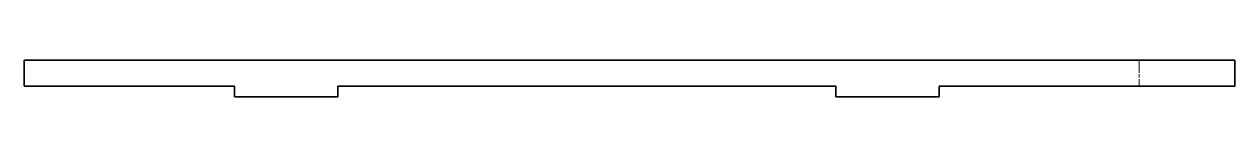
# Model space of a CAD drawing. Header units: millimetres. Extents: x 0 to 232, y 0 to 7.
import ezdxf

# ---------------------------------------------------------------- set-up
doc = ezdxf.new("R2010")
doc.units = ezdxf.units.MM
doc.linetypes.add('Chain', pattern=[13.68, 9.12, -1.14, 2.28, -1.14])
doc.layers.add('SIMUMAK Bend Centerline (ISO)', color=7, linetype='Chain', lineweight=9)
doc.layers.add('SIMUMAK Visible (ISO)', color=7, linetype='Continuous', lineweight=35)

# ---------------------------------------------------------------- blocks, each defined once
blk = doc.blocks.new('SIL-026-GUIL-01_Sheet_6_SIL-026-GUIL-01 (Desplegada)')
at = {"layer": 'SIMUMAK Bend Centerline (ISO)', "ltscale": 0.263158}
blk.add_line((97.5, 3.5), (97.5, -1.5), dxfattribs=at)
at = {"layer": 'SIMUMAK Visible (ISO)'}
for p, q in [((-115.76, -1.5), (-115.76, 3.5)), ((-115.76, 3.5), (115.76, 3.5)), ((115.76, 3.5), (115.76, -1.5)), ((-75.56, -1.5), (-115.76, -1.5)), ((-75.56, -3.5), (-75.56, -1.5)), ((39.44, -1.5), (-55.76, -1.5)), ((-55.76, -1.5), (-55.76, -3.5)), ((39.44, -3.5), (39.44, -1.5)), ((115.76, -1.5), (59.24, -1.5)), ((59.24, -1.5), (59.24, -3.5)), ((-55.76, -3.5), (-75.56, -3.5)), ((59.24, -3.5), (39.44, -3.5))]:
    blk.add_line(p, q, dxfattribs=at)

msp = doc.modelspace()

# ---------------------------------------------------------------- block references
msp.add_blockref('SIL-026-GUIL-01_Sheet_6_SIL-026-GUIL-01 (Desplegada)', (115.76, 3.5))

doc.saveas('drawing.dxf')
